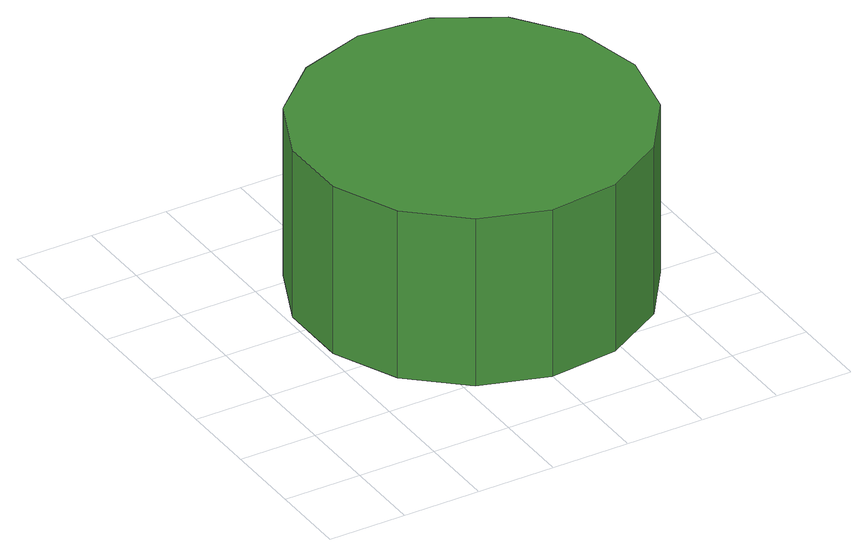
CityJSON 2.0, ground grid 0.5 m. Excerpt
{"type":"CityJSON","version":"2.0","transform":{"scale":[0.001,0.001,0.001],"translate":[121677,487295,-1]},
"CityObjects":{
"tree1":{"type":"SolitaryVegetationObject","attributes":{"function":"something"},"geometry":[{"type":"MultiSurface","lod":"1","boundaries":[[[0,1,2,3,4,5,6,7,8,9,10,11,12,13,14]],[[15,16,17,18,19,20,21,22,23,24,25,26,27,28,29]],[[0,29,28,1]],[[1,28,27,2]],[[2,27,26,3]],[[3,26,25,4]],[[4,25,24,5]],[[5,24,23,6]],[[6,23,22,7]],[[7,22,21,8]],[[8,21,20,9]],[[9,20,19,10]],[[10,19,18,11]],[[11,18,17,12]],[[12,17,16,13]],[[13,16,15,14]],[[14,15,29,0]]]}]}
},
"vertices":[
[2707,1429,1716],[2612,1875,1716],[2345,2243,1716],[1950,2471,1716],[1498,2518,1716],[1065,2377,1716],[726,2073,1716],[541,1657,1716],[541,1202,1716],[726,786,1716],[1065,481,1716],[1498,340,1716],[1950,388,1716],[2345,615,1716],[2612,984,1716],[2612,984,577],[2345,615,577],[1950,388,577],[1498,340,577],[1065,481,577],[726,786,577],[541,1202,577],[541,1657,577],[726,2073,577],[1065,2377,577],[1498,2518,577],[1950,2471,577],[2345,2243,577],[2612,1875,577],[2707,1429,577]
]}
